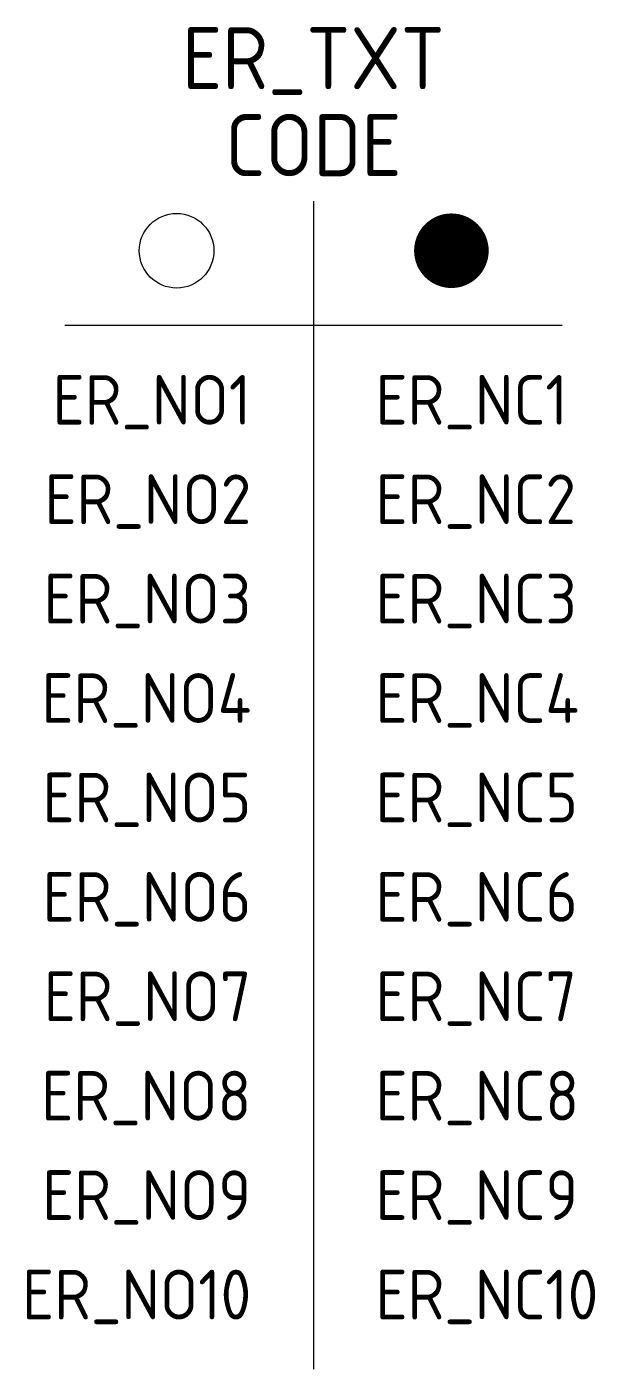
# Model space of a CAD drawing. Extents: x 2668.5 to 2691.3, y 3328 to 3382.
import ezdxf
from ezdxf.enums import TextEntityAlignment as Align

# ---------------------------------------------------------------- set-up
doc = ezdxf.new("R2010")
doc.units = 0
doc.header["$LTSCALE"] = 10
doc.header["$MEASUREMENT"] = 0
doc.layers.get('0').update_dxf_attribs({"linetype": 'CONTINUOUS'})
doc.layers.add('TKST2', color=1, linetype='CONTINUOUS')
doc.layers.add('TKST3', color=3, linetype='CONTINUOUS')
doc.styles.get("Standard").update_dxf_attribs({"font": 'iso8.shx'})

msp = doc.modelspace()

# ---------------------------------------------------------------- linework, layer by layer
for points in [[(2680, 3375), (2680, 3328)], [(2670, 3370), (2690, 3370)]]:
    msp.add_lwpolyline(points)
msp.add_lwpolyline([(2686.3, 3373, 1.5, 1.5, 1), (2684.8, 3373, 1.5, 1.5, 1)], format="xyseb", close=True)
msp.add_circle((2674.5, 3373), 1.5)

# ---------------------------------------------------------------- texts
at = {"layer": 'TKST2'}
for tag, p in [('ER_NO1', (2677.5, 3366)), ('ER_NO2', (2677.5, 3362)), ('ER_NO3', (2677.5, 3358)), ('ER_NO4', (2677.5, 3354)), ('ER_NO5', (2677.5, 3350)), ('ER_NO6', (2677.5, 3346)), ('ER_NO7', (2677.5, 3342)), ('ER_NO8', (2677.5, 3338)), ('ER_NO9', (2677.5, 3334)), ('ER_NO10', (2677.5, 3330))]:
    msp.add_attdef(tag, text='-', height=2, dxfattribs=at).set_placement(p, align=Align.RIGHT)
for tag, p in [('ER_NC1', (2682.5, 3366)), ('ER_NC2', (2682.5, 3362)), ('ER_NC3', (2682.5, 3358)), ('ER_NC4', (2682.5, 3354)), ('ER_NC5', (2682.5, 3350)), ('ER_NC6', (2682.5, 3346)), ('ER_NC7', (2682.5, 3342)), ('ER_NC8', (2682.5, 3338)), ('ER_NC9', (2682.5, 3334)), ('ER_NC10', (2682.5, 3330))]:
    msp.add_attdef(tag, p, '-', height=2, dxfattribs=at)
at = {"layer": 'TKST3'}
for tag, text, p in [('ER_TXT', '', (2680, 3379.5)), ('CODE', '-K', (2680, 3376))]:
    msp.add_attdef(tag, text=text, height=2.5, dxfattribs=at).set_placement(p, align=Align.CENTER)

doc.saveas('drawing.dxf')
